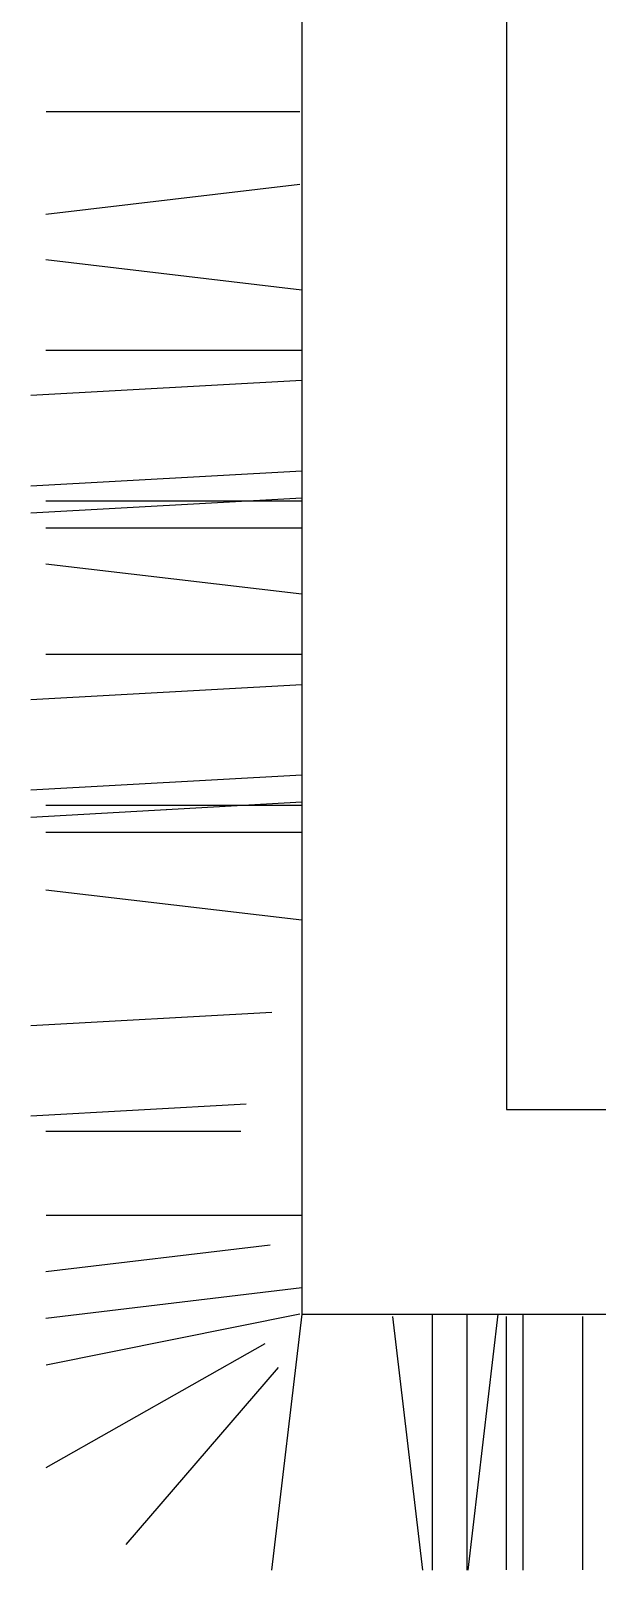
# Model space of a CAD drawing. Header units: inches. Extents: x 7.5 to 50, y 15.4 to 40.2.
# Drawn here: x 8.9927 to 9.1521, y 21.0756 to 21.5087 of the extents above; entities that cross this region are included whole.
import ezdxf

# ---------------------------------------------------------------- set-up
doc = ezdxf.new("R2010")
doc.units = ezdxf.units.IN
doc.header["$MEASUREMENT"] = 0
doc.layers.add('02', color=2, linetype='Continuous')

msp = doc.modelspace()

# ---------------------------------------------------------------- linework, layer by layer
at = {"layer": '02'}
for p, q in [((9.06839, 21.48596), (8.99711, 21.48596)), ((9.06839, 21.46549), (8.99698, 21.45701)), ((9.06898, 21.43579), (8.99698, 21.44428)), ((9.06898, 21.41882), (8.99698, 21.41882)), ((9.06898, 21.41033), (8.99275, 21.40608)), ((9.06898, 21.38487), (8.99275, 21.38062)), ((9.06898, 21.37725), (8.99275, 21.373)), ((9.06898, 21.37638), (8.99698, 21.37638)), ((9.06898, 21.36876), (8.99698, 21.36876)), ((9.06898, 21.35022), (8.99698, 21.35871)), ((9.06898, 21.33324), (8.99698, 21.33324)), ((9.06898, 21.32476), (8.99275, 21.32051)), ((9.06898, 21.2993), (8.99275, 21.29505)), ((9.06898, 21.29167), (8.99275, 21.28743)), ((9.06898, 21.29081), (8.99698, 21.29081)), ((9.06898, 21.28319), (8.99698, 21.28319)), ((9.06898, 21.25851), (8.99698, 21.267)), ((9.06056, 21.23258), (8.99275, 21.22881)), ((9.05335, 21.20672), (8.99275, 21.20335)), ((9.05184, 21.1991), (8.99698, 21.1991)), ((9.06898, 21.17544), (8.99711, 21.17544)), ((9.06008, 21.16706), (8.99698, 21.15956)), ((9.06898, 21.15504), (8.99698, 21.14649)), ((9.06839, 21.14762), (8.99711, 21.13334)), ((9.06898, 21.14762), (9.06049, 21.07563)), ((9.09444, 21.14703), (9.10292, 21.07563)), ((9.10564, 21.14762), (9.10564, 21.07563)), ((9.11543, 21.14762), (9.11543, 21.07563)), ((9.12415, 21.14762), (9.11566, 21.07563)), ((9.12644, 21.14703), (9.12644, 21.07575)), ((9.1311, 21.14762), (9.1311, 21.07563)), ((9.14795, 21.14703), (9.14795, 21.07575)), ((9.05857, 21.13935), (8.99698, 21.10439)), ((9.06229, 21.13266), (9.01951, 21.08287))]:
    msp.add_line(p, q, dxfattribs=at)
for points in [[(9.45691, 22.37323), (9.06898, 22.37323), (9.06898, 21.14762), (10.35538, 21.14762), (10.35538, 21.53795)], [(9.45691, 22.31563), (9.12658, 22.31563), (9.12658, 21.20522), (10.29778, 21.20522), (10.29778, 21.53795)]]:
    msp.add_lwpolyline(points, dxfattribs=at)

doc.saveas('drawing.dxf')
